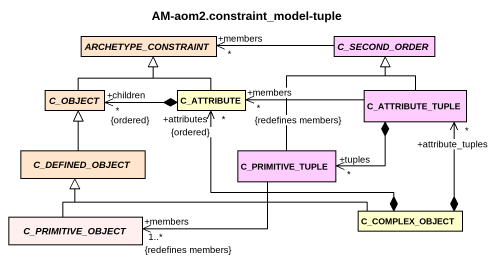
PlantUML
@startuml
title AM-aom2.constraint_model-tuple
hide circle
hide empty members
abstract class ARCHETYPE_CONSTRAINT #FFE5CB
abstract class C_SECOND_ORDER #FFCCFF
abstract class C_OBJECT #FFE5CB
class C_ATTRIBUTE
class C_ATTRIBUTE_TUPLE #FFCCFF
abstract class C_DEFINED_OBJECT #FFE5CB
class C_PRIMITIVE_TUPLE #FFCCFF
class C_COMPLEX_OBJECT
abstract class C_PRIMITIVE_OBJECT #FFEFEF
C_SECOND_ORDER -left-> "+members\n*" ARCHETYPE_CONSTRAINT
C_OBJECT -up-|> ARCHETYPE_CONSTRAINT
C_ATTRIBUTE -up-|> ARCHETYPE_CONSTRAINT
C_ATTRIBUTE *-left-> "+children\n*\n{ordered}" C_OBJECT
C_ATTRIBUTE_TUPLE -up-|> C_SECOND_ORDER
C_ATTRIBUTE_TUPLE -left-> "+members\n*\n{redefines members}" C_ATTRIBUTE
C_ATTRIBUTE_TUPLE *-left-> "+tuples\n*" C_PRIMITIVE_TUPLE
C_DEFINED_OBJECT -up-|> C_OBJECT
C_PRIMITIVE_TUPLE -up-|> C_SECOND_ORDER
C_PRIMITIVE_TUPLE -left-> "+members\n1..*\n{redefines members}" C_PRIMITIVE_OBJECT
C_COMPLEX_OBJECT *-up-> "+attributes\n*\n{ordered}" C_ATTRIBUTE
C_COMPLEX_OBJECT *-up-> "+attribute_tuples\n*" C_ATTRIBUTE_TUPLE
C_COMPLEX_OBJECT -left-|> C_DEFINED_OBJECT
C_PRIMITIVE_OBJECT -up-|> C_DEFINED_OBJECT
@enduml
